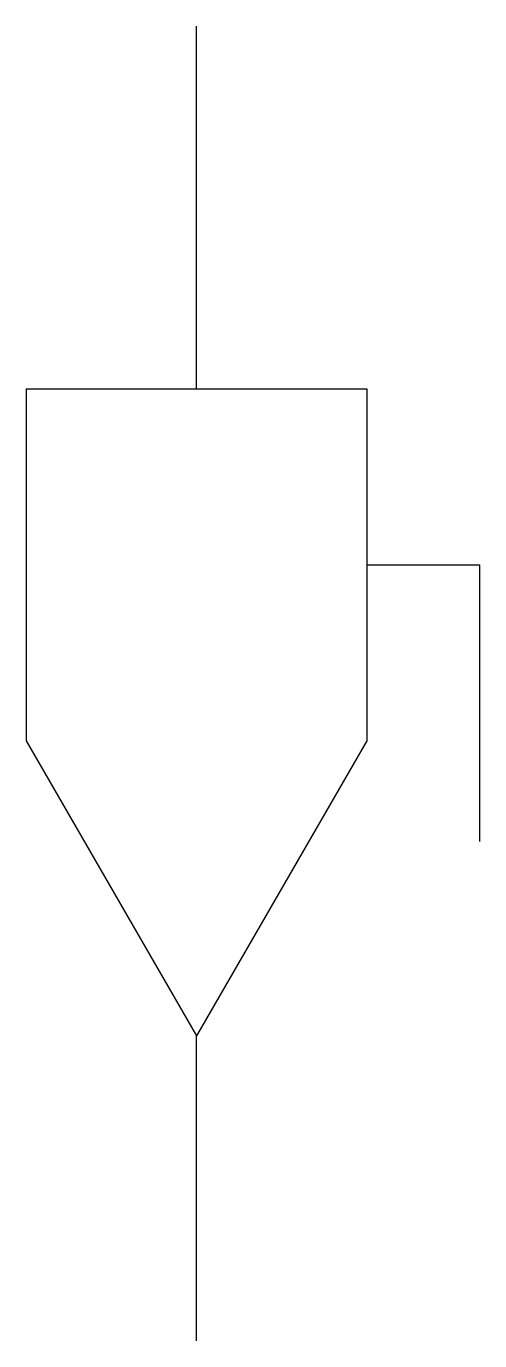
# Model space of a CAD drawing. Header units: metres. Extents: x 1381 to 1732, y -147399 to -146384.
import ezdxf

# ---------------------------------------------------------------- set-up
doc = ezdxf.new("R2010")
doc.units = ezdxf.units.M
doc.layers.add('DET1', color=1, linetype='Continuous')

msp = doc.modelspace()

# ---------------------------------------------------------------- linework, layer by layer
at = {"layer": 'DET1'}
for p, q in [((1512.8, -146663.62), (1512.8, -146383.61)), ((1381.13, -146663.62), (1381.13, -146935.46)), ((1381.13, -146663.62), (1644.47, -146663.62)), ((1644.47, -146663.62), (1644.47, -146935.46)), ((1644.47, -146799.54), (1731.8, -146799.54)), ((1731.8, -147013.28), (1731.8, -146799.54)), ((1381.13, -146935.46), (1512.8, -147163.33)), ((1644.47, -146935.46), (1512.8, -147163.33)), ((1512.8, -147398.7), (1512.8, -147163.33))]:
    msp.add_line(p, q, dxfattribs=at)

doc.saveas('drawing.dxf')
